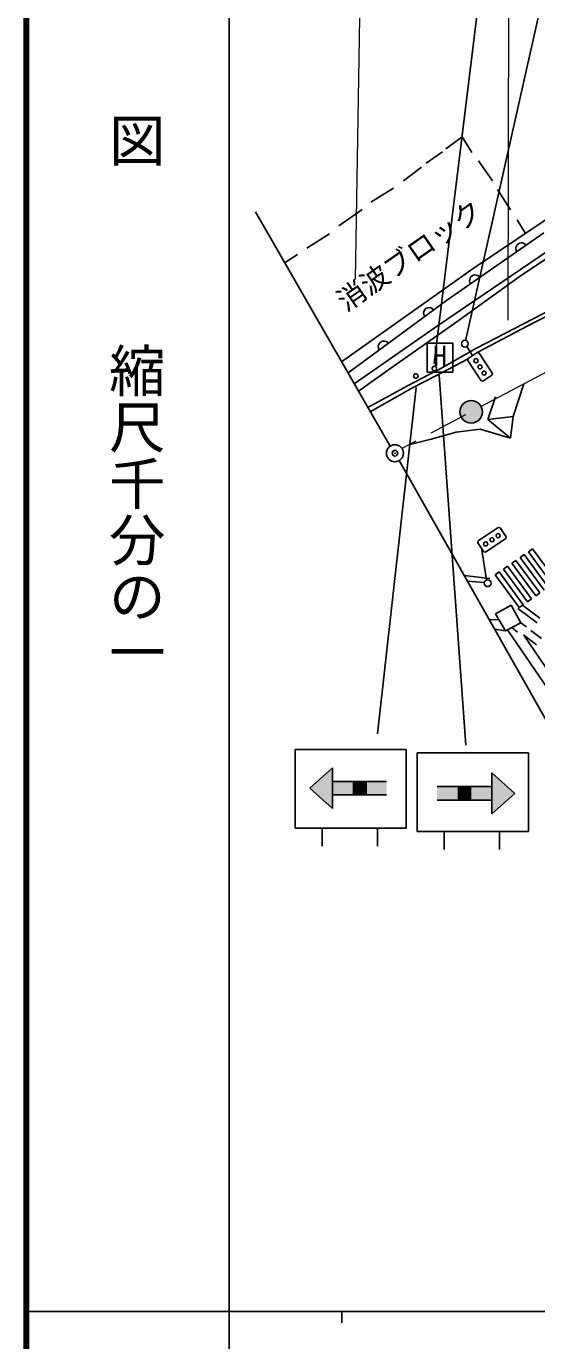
# Model space of a CAD drawing. Units: millimetres, scale not verified. Extents: x 40000 to 680000, y 20000 to 380000.
# Drawn here: x 40000 to 85278, y 202409 to 319059 of the extents above; entities that cross this region are included whole.
import ezdxf
from ezdxf.enums import TextEntityAlignment as Align

# ---------------------------------------------------------------- set-up
doc = ezdxf.new("R2010")
doc.units = ezdxf.units.MM
doc.header["$LTSCALE"] = 1000
doc.header["$PDMODE"] = 32
doc.header["$PDSIZE"] = 500
doc.linetypes.add('CHAIN', pattern=[18.5, 12, -1.5, 3.5, -1.5])
for name, color, linetype, lineweight in [('M-BGD', 7, 'Continuous', 25), ('M-BMK', 2, 'CHAIN', 13), ('M-BMK-SRVR', 3, 'Continuous', 25), ('M-STR-HTXT', 7, 'Continuous', 13), ('M-STR-STRC', 7, 'Continuous', 25), ('M-TTL', 2, 'Continuous', 140), ('M-TTL-BAND', 7, 'Continuous', 25)]:
    doc.layers.add(name, color=color, linetype=linetype, lineweight=lineweight)
doc.layers.add('M-OTRS', color=6, linetype='Continuous')
doc.styles.add('@ＭＳ ゴシック', font='')
doc.styles.add('ＭＳ ゴシック', font='')
doc.styles.get('@ＭＳ ゴシック').set_extended_font_data('@MS Gothic')
doc.styles.get('ＭＳ ゴシック').set_extended_font_data('MS Gothic')

msp = doc.modelspace()

# ---------------------------------------------------------------- hatches: boundary and pattern name
at = {"layer": 'M-BGD'}
for points in [[(78579, 284377, -0.99886), (80346, 285313)], [(80346, 285313, -0.41455), (79931, 283961, -0.41455), (78579, 284377)], [(80346, 285313, -0.41455), (79931, 283961, -0.41455), (78579, 284377)], [(80346, 285313, -0.41455), (79931, 283961, -0.41455), (78579, 284377)]]:
    msp.add_hatch(color=256, dxfattribs=at).paths.add_polyline_path(points)
at = {"layer": 'M-STR-STRC'}
for points in [[(65154, 251451), (67154, 253251), (67154, 252051), (67154, 250851), (67154, 249651)], [(67154, 252051), (68954, 252051), (68954, 250851), (67154, 250851)], [(68954, 252051), (70154, 252051), (70154, 250851), (68954, 250851)], [(70154, 252051), (71954, 252051), (71954, 250851), (70154, 250851)], [(81304, 251588), (81304, 252803), (83329, 250980), (81304, 249158), (81304, 250373)], [(76444, 251588), (78266, 251588), (78266, 250373), (76444, 250373)], [(78266, 251588), (79481, 251588), (79481, 250373), (78266, 250373)], [(79481, 251588), (81304, 251588), (81304, 250373), (79481, 250373)]]:
    msp.add_hatch(color=256, dxfattribs=at).paths.add_polyline_path(points)

# ---------------------------------------------------------------- linework, layer by layer
at = {"layer": 'M-BGD'}
for p, q in [((78676, 309261), (77227, 308170)), ((79510, 307852), (78676, 309261)), ((76929, 307931), (75480, 306919)), ((81356, 305331), (80125, 307117)), ((75063, 306542), (73475, 305351)), ((79640, 297562), (92226, 306019)), ((72562, 304696), (70577, 303465)), ((82964, 302770), (81793, 304576)), ((60344, 302594), (72266, 281785)), ((69803, 302790), (67738, 301341)), ((84294, 300666), (83540, 301877)), ((66885, 300626), (64900, 299356)), ((77270, 294721), (85925, 300716)), ((83723, 296815), (88487, 300031)), ((64066, 298800), (62974, 298085)), ((86312, 299158), (76466, 292468)), ((67964, 289294), (79640, 297562)), ((78324, 292924), (83723, 296815)), ((90587, 295530), (85009, 292751)), ((68539, 288290), (77270, 294721)), ((79927, 290488), (87490, 294399)), ((72051, 288517), (78324, 292924)), ((76466, 292468), (69084, 287339)), ((85009, 292751), (80066, 290131)), ((75549, 290927), (77852, 290927)), ((75549, 290927), (75549, 288361)), ((76301, 288435), (79927, 290488)), ((77852, 290927), (77852, 288361)), ((79068, 290638), (79594, 289836)), ((79192, 289555), (76274, 288007)), ((79158, 289406), (79193, 289572)), ((80343, 287600), (79158, 289406)), ((79193, 289572), (79996, 290099)), ((80066, 290131), (79996, 290099)), ((79996, 290099), (80162, 290064)), ((80162, 290064), (81346, 288258)), ((69467, 286671), (72051, 288517)), ((73812, 287153), (76294, 288443)), ((75549, 288361), (77852, 288361)), ((81346, 288258), (81312, 288092)), ((70295, 285226), (73812, 287153)), ((76274, 288007), (74209, 286954)), ((80509, 287565), (80343, 287600)), ((81312, 288092), (80509, 287565)), ((74209, 286954), (70510, 284850)), ((73080, 280515), (102957, 227664)), ((80076, 273386), (81872, 274587)), ((82038, 274554), (81872, 274587)), ((82038, 274554), (82572, 273755)), ((80043, 273220), (80076, 273386)), ((80577, 272422), (80043, 273220)), ((82539, 273589), (80743, 272389)), ((82572, 273755), (82539, 273589)), ((80833, 269924), (80384, 272752)), ((80743, 272389), (80577, 272422)), ((81134, 270058), (78846, 270315)), ((80631, 269708), (79132, 269809)), ((83002, 267684), (81610, 266918)), ((83883, 266129), (83002, 267684)), ((85311, 266125), (83616, 267397)), ((85569, 266522), (84022, 267683)), ((81052, 266413), (81934, 266378)), ((81610, 266918), (82514, 265410)), ((82514, 265410), (83883, 266129)), ((84375, 265749), (83883, 266129)), ((81543, 265544), (82514, 265410)), ((86713, 259609), (82702, 265509)), ((83579, 265285), (83081, 265708)), ((85270, 264158), (84109, 265053)), ((87545, 260022), (84144, 265026)), ((85701, 264721), (84772, 265451))]:
    msp.add_line(p, q, dxfattribs=at)
for centre, radius in [((78903, 290889), 300), ((79890, 289384), 180), ((74559, 288026), 200), ((76197, 288687), 200), ((80252, 288832), 180), ((80614, 288280), 180), ((79463, 284844), 1000), ((80759, 273121), 180), ((81308, 273488), 180), ((81856, 273854), 180), ((80928, 269629), 300)]:
    msp.add_circle(centre, radius, dxfattribs=at)
for centre, start, end in [((83934, 299337), 34.70882, 214.70882), ((79824, 296490), 34.70882, 214.70882), ((75745, 293598), 36.37563, 216.37563), ((71720, 290632), 36.37563, 216.37563)]:
    msp.add_arc(centre, 500, start, end, dxfattribs=at)
at = {"layer": 'M-BMK'}
msp.add_line((90896, 290905), (73328, 281594), dxfattribs=at)
at = {"layer": 'M-BMK-SRVR'}
msp.add_circle((72703, 281169), 755, dxfattribs=at)
at = {"layer": 'M-OTRS'}
msp.add_point((72703, 281169), dxfattribs=at)
at = {"layer": 'M-STR-HTXT'}
for p, q in [((70270, 362488), (69161, 296590)), ((82738, 292976), (82830, 331898))]:
    msp.add_line(p, q, dxfattribs=at)
at = {"layer": 'M-STR-STRC'}
for p, q in [((78953, 291158), (90431, 342227)), ((76197, 289126), (82613, 341495)), ((71147, 256253), (74575, 286997)), ((76614, 288109), (78977, 255257)), ((84126, 287317), (83188, 284442)), ((80931, 284155), (81629, 286166)), ((80931, 284155), (83188, 284442)), ((82942, 282513), (80931, 284155)), ((83188, 284442), (82942, 282513)), ((75924, 282431), (74013, 281957)), ((78140, 283047), (75924, 282431)), ((80274, 283293), (78140, 283047)), ((82942, 282513), (80274, 283293)), ((83809, 271919), (84178, 272176)), ((83809, 271919), (85926, 269026)), ((84178, 272176), (86294, 269285)), ((84548, 272433), (84917, 272690)), ((84548, 272433), (86662, 269544)), ((84917, 272690), (87029, 269804)), ((81592, 270377), (81961, 270634)), ((81961, 270634), (84087, 267729)), ((82331, 270891), (82700, 271148)), ((82331, 270891), (84455, 267988)), ((82700, 271148), (84822, 268247)), ((83070, 271405), (83439, 271662)), ((83070, 271405), (85190, 268507)), ((83439, 271662), (85558, 268766)), ((81592, 270377), (83719, 267469)), ((85558, 268766), (85190, 268507)), ((84087, 267729), (83719, 267469)), ((84822, 268247), (84455, 267988)), ((73706, 254890), (63838, 254890)), ((63838, 254890), (63838, 248996)), ((73706, 247884), (73706, 254890)), ((84539, 254595), (74671, 254595)), ((74671, 254595), (74671, 248701)), ((84539, 247589), (84539, 254595)), ((67154, 253251), (65154, 251451)), ((67154, 253251), (67154, 249651)), ((67154, 252051), (71954, 252051)), ((70154, 250845), (70154, 252051)), ((81304, 252803), (81304, 249158)), ((81304, 252803), (83329, 250980)), ((65154, 251451), (67154, 249651)), ((67154, 250851), (71954, 250851)), ((76444, 251588), (81304, 251588)), ((83329, 250980), (81304, 249158)), ((76444, 250373), (81304, 250373)), ((63838, 248991), (63838, 247884)), ((74671, 248696), (74671, 247589)), ((63838, 247884), (73706, 247884)), ((66238, 247884), (66238, 246284)), ((71145, 247884), (71145, 246284)), ((74671, 247589), (84539, 247589)), ((77071, 247589), (77071, 245989)), ((81978, 247589), (81978, 245989))]:
    msp.add_line(p, q, dxfattribs=at)
at = {"layer": 'M-TTL'}
msp.add_line((40000, 380000), (40000, 20000), dxfattribs=at)
at = {"layer": 'M-TTL-BAND'}
for p, q in [((58000, 370000), (58000, 20000)), ((40000, 205000), (579000, 205000)), ((68000, 205000), (68000, 204000))]:
    msp.add_line(p, q, dxfattribs=at)

# ---------------------------------------------------------------- texts
at = {"layer": 'M-BGD', "style": 'ＭＳ ゴシック'}
msp.add_text('消波ブロック', height=1833, rotation=34.961, dxfattribs=at).set_placement((74825, 297529), align=Align.BOTTOM_CENTER)
msp.add_text('H', height=1833, dxfattribs=at).set_placement((76082, 288319), align=Align.BOTTOM_LEFT)
at = {"layer": 'M-TTL-BAND', "style": '@ＭＳ ゴシック'}
for s, p in [('平\u3000\u3000面\u3000\u3000図', (49777, 306475)), ('縮尺千分の一', (49777, 261030))]:
    msp.add_text(s, height=3666, rotation=270, dxfattribs=at).set_placement(p, align=Align.MIDDLE_RIGHT)

doc.saveas('drawing.dxf')
